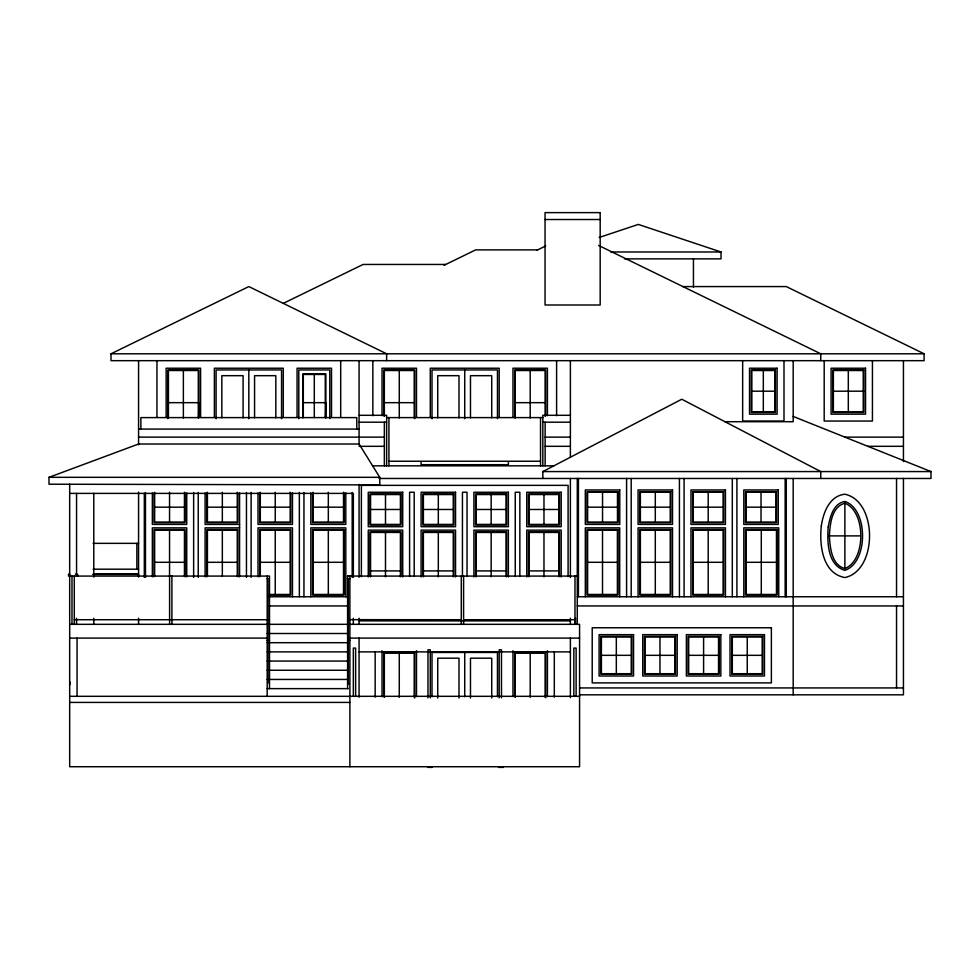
<?xml version="1.0" encoding="UTF-8"?>
<svg xmlns="http://www.w3.org/2000/svg" width="980" height="980" viewBox="0 0 980 980"><rect width="100%" height="100%" fill="white"/><g stroke="black" fill="none" stroke-linecap="round" stroke-linejoin="round"><path stroke-width="1.47" d="M198.609 417.284L198.867 402.67L168.438 402.67M325.544 417.517L325.85 402.67L303.31 402.67M829.362 535.889C830.085 524.325 831.518 506.807 844.87 503.218C866.124 511.401 866.124 560.376 844.87 568.559C831.518 564.982 830.085 547.452 829.362 535.889L860.367 535.889M69.678 685.118L70.021 682.08M542.822 478.473L542.822 471.576L681.786 399.228L820.75 471.576L820.75 478.473M682.938 286.577L786.291 286.577L924.103 353.792L924.103 360.677L111.01 360.677L111.01 353.792L248.834 286.577L386.635 353.792L386.635 360.677M283.281 303.384L363.102 264.453L445.79 264.453M444.038 265.298L475.643 249.888L537.665 249.888M537.052 250.182L545.738 245.943M49 477.321L138.572 444.014L359.072 444.014L379.75 477.321L379.75 484.916L49 484.206L49 477.321L379.75 477.321M599.16 237.479L638.323 224.42L721.011 251.983L721.011 258.867L624.542 258.867M269.5 688.634L269.5 576.081L68.526 576.081L68.526 574.366L69.678 574.255M545.052 219.52L600.177 219.52M610.76 251.983L721.011 251.983M111.01 353.792L924.103 353.792M751.844 391.192L774.812 391.192M833.38 391.192L863.821 391.192M384.344 402.67L414.197 402.67M514.696 402.67L545.125 402.67M359.072 415.3L386.635 415.3L386.635 465.831M570.385 415.3L542.822 415.3L542.822 465.831M386.635 417.603L542.822 417.603M724.955 421.706L793.188 421.706L793.188 360.677M359.072 422.196L386.635 422.196M542.822 422.196L570.385 422.196M138.572 429.081L359.072 429.081M138.572 437.129L384.344 437.129M545.125 437.129L570.385 437.129M844.87 437.129L903.438 437.129M359.072 446.317L384.344 446.317M545.125 446.317L570.385 446.317M867.839 446.317L903.438 446.317M388.938 461.237L540.531 461.237M372.449 465.831L553.859 465.831M542.822 471.576L931 471.576L931 478.473L378.978 478.473M69.678 493.393L353.339 493.393L353.339 577.306M154.656 507.175L184.448 507.175M207.417 507.175L237.27 507.175M260.312 507.175L290.166 507.175M313.135 507.175L343.502 507.175M587.62 507.175L617.474 507.175M640.369 507.175L670.234 507.175M693.277 507.175L723.13 507.175M746.098 507.175L775.964 507.175M370.562 509.478L400.416 509.478M423.385 509.478L453.25 509.478M476.219 509.478L506.072 509.478M529.041 509.478L558.906 509.478M239.573 524.41L205.114 524.41L205.114 492.952M239.573 527.852L205.114 527.852L205.114 576.852M93.149 543.349L138.584 543.349M154.656 562.299L184.448 562.299M207.417 562.299L237.27 562.299M260.312 562.299L290.166 562.299M313.135 562.299L343.502 562.299M587.62 562.299L617.4 562.299M640.369 562.299L670.234 562.299M693.277 562.299L723.13 562.299M746.098 562.299L776.466 562.299M93.149 569.196L138.584 569.196M370.562 570.911L400.416 570.911M423.385 570.911L453.25 570.911M476.219 570.911L506.072 570.911M529.041 570.911L558.906 570.911M93.198 573.998L138.584 573.998M68.526 574.366L69.678 574.366M92.928 574.427L138.572 574.427M347.594 688.634L347.594 576.007L349.885 576.007L349.885 766.728M574.978 575.946L577.281 575.946M347.594 576.081L577.281 576.081M267.197 578.849L268.349 578.849M347.594 578.776L349.885 578.776M269.267 594.456L290.166 594.456L290.166 530.143L260.312 530.143L260.312 576.081M268.594 595.032L290.742 595.032L290.742 529.568L259.737 529.568L259.737 576.767M268.496 596.759L348.353 596.759M577.281 596.759L903.438 596.759M268.728 605.946L348.353 605.946M577.281 605.946L903.438 605.946M347.594 619.654L461.286 619.727M74.284 619.727L268.349 619.727M463.589 619.727L574.978 619.727M347.594 620.683L348.745 620.683M359.072 620.879L570.385 620.879M69.678 624.321L579.572 624.321L579.572 766.728L69.678 766.728L69.678 484.206M267.197 633.509L348.353 633.509M69.678 638.102L267.197 638.102M349.885 638.102L579.572 638.102M347.594 640.32L349.885 640.32M267.197 640.393L269.5 640.393M267.197 642.696L348.353 642.696M347.594 643.088L348.745 643.088M267.197 651.884L348.353 651.884M359.072 651.884L570.385 651.884M601.402 655.326L631.255 655.326M645.036 655.326L674.902 655.326M688.683 655.326L718.536 655.326M732.317 655.326L762.183 655.326M267.197 661.071L348.353 661.071M267.197 670.259L348.353 670.259M267.197 679.446L348.353 679.446M347.594 683.967L348.745 683.967M579.572 687.936L903.438 687.936M267.197 688.634L348.353 688.634M579.572 694.82L903.438 694.82L903.438 478.387M69.678 696.314L579.572 696.314M69.678 702.415L349.885 702.415M427.623 767.377L432.217 767.377M498.514 767.377L503.426 767.377M75.411 574.145L77.714 574.366L77.714 576.081M793.188 416.451L931 471.576M598.596 245.441L820.75 353.792L820.75 360.677M903.438 360.677L903.438 461.58M896.541 478.473L896.541 596.759M896.541 605.946L896.541 687.936M872.433 360.677L872.433 421.045L824.192 421.045L824.192 360.677M848.313 370.514L848.313 411.857M844.87 503.218L844.87 568.559M793.188 478.473L793.188 694.82M786.291 478.473L786.291 596.759M785.152 478.473L785.152 596.759M784 360.677L784 421.045L742.656 421.045L742.656 360.677M778.757 596.759L778.757 527.852L743.808 527.852L743.808 596.759M763.322 370.514L763.322 411.857M761.289 530.143L761.289 594.456M761.031 492.254L761.031 522.107M747.25 636.951L747.25 673.701M736.911 478.473L736.911 596.759M732.317 478.473L732.317 596.759M725.433 596.759L725.433 527.852L690.973 527.852L690.973 596.759M708.197 492.254L708.197 522.107M708.197 529.568L708.197 594.456M703.603 636.951L703.603 673.701M693.448 258.867L693.448 287.263M684.089 478.473L684.089 596.759M679.422 478.473L679.422 596.759M672.525 596.759L672.525 527.852L638.078 527.852L638.078 596.759M659.969 636.951L659.969 673.701M655.302 492.254L655.302 522.107M655.302 530.143L655.302 594.456M631.181 478.473L631.181 596.759M626.588 478.473L626.588 596.759M619.703 596.759L619.703 527.852L585.317 527.852L585.317 596.759M616.322 636.951L616.322 673.701M602.541 492.254L602.541 522.107M602.516 530.143L602.516 594.456M578.433 478.473L578.433 596.759M577.281 478.473L577.281 624.321M576.13 696.314L576.13 648.074L573.839 648.074L573.839 696.314M575.493 618.196L575.493 624.321M574.978 576.081L574.978 624.321M570.385 360.677L570.385 457.231M570.385 478.473L570.385 577.477M570.385 618.196L570.385 624.321M570.385 638.102L570.385 697.576M568.094 576.681L568.094 485.357L361.375 485.357L361.375 576.681M561.197 576.963L561.197 530.143L526.75 530.143L526.75 576.963M559.482 576.277L559.482 531.87L528.477 531.87L528.477 576.277M558.906 576.84L558.906 532.446L529.041 532.446L529.041 576.84M556.603 360.677L556.603 415.716M554.312 651.737L554.312 697.172M547.416 415.692L547.416 368.223L512.969 368.223L512.969 417.223M547.416 650.732L547.416 696.584M545.701 415.606L545.701 369.938L514.696 369.938L514.696 417.554M545.701 697.723L545.701 652.46L514.696 652.46L514.696 696.621M545.125 416.451L545.125 370.514L515.26 370.514L515.26 417.982M545.125 422.196L545.125 465.831M545.125 697.356L545.125 653.035L515.26 653.035L515.26 697.356M543.974 494.545L543.974 524.41M543.974 532.446L543.974 576.84M540.531 417.603L540.531 465.831M530.192 370.514L530.192 417.982M530.192 653.035L530.192 697.356M519.853 576.473L519.853 492.254L515.26 492.254L515.26 576.473M512.969 650.732L512.969 696.584M508.375 461.629L508.375 464.692L421.094 464.692L421.094 461.629M508.375 576.963L508.375 530.143L473.916 530.143L473.916 576.963M506.648 576.277L506.648 531.87L475.643 531.87L475.643 576.277M506.072 576.84L506.072 532.446L476.219 532.446L476.219 576.84M501.478 697.821L501.478 649.801L499.188 649.801L499.188 697.821M499.188 417.223L499.188 368.223L430.281 368.223L430.281 417.223M497.46 418.73L497.46 369.938L432.009 369.938L432.009 418.73M497.46 696.707L497.46 652.46L432.009 652.46L432.009 696.707M491.727 417.811L491.727 375.683L470.474 375.683L470.474 417.811M491.727 698.005L491.727 658.192L470.474 658.192L470.474 698.005M491.152 494.545L491.152 524.41M491.152 532.446L491.152 576.84M467.031 576.473L467.031 492.254L462.438 492.254L462.438 576.473M464.728 369.938L464.728 418.73M464.728 652.46L464.728 696.707M463.589 576.081L463.589 624.321M461.286 576.081L461.286 624.321M458.995 417.811L458.995 375.683L437.741 375.683L437.741 417.811M458.995 698.005L458.995 658.192L437.741 658.192L437.741 698.005M455.541 576.963L455.541 530.143L421.094 530.143L421.094 576.963M453.826 576.277L453.826 531.87L422.821 531.87L422.821 576.277M453.25 576.84L453.25 532.446L423.385 532.446L423.385 576.84M438.317 494.545L438.317 524.41M438.317 532.446L438.317 576.84M430.281 697.821L430.281 649.801L427.978 649.801L427.978 697.821M416.5 417.223L416.5 368.223L382.041 368.223L382.041 415.692M416.5 650.732L416.5 696.584M414.773 418.656L414.773 369.938L383.768 369.938L383.768 415.606M414.773 697.968L414.773 652.46L383.768 652.46L383.768 696.621M414.197 417.982L414.197 370.514L384.344 370.514L384.344 416.451M414.197 576.473L414.197 492.254L409.603 492.254L409.603 576.473M414.197 697.356L414.197 653.035L384.344 653.035L384.344 697.356M402.719 576.963L402.719 530.143L368.26 530.143L368.26 576.963M400.991 576.277L400.991 531.87L369.987 531.87L369.987 576.277M400.416 576.84L400.416 532.446L370.562 532.446L370.562 576.84M399.276 370.514L399.276 417.982M399.276 653.035L399.276 697.356M388.938 417.603L388.938 465.831M385.495 494.545L385.495 524.41M385.495 532.446L385.495 576.84M384.344 422.196L384.344 465.831M382.041 650.732L382.041 696.584M375.156 651.737L375.156 697.172M372.853 360.677L372.853 415.716M359.072 360.677L359.072 444.785M359.072 484.439L359.072 577.343M359.072 618.196L359.072 624.321M359.072 638.102L359.072 697.209M356.781 429.081L356.781 417.603L140.875 417.603L140.875 429.081M355.63 696.314L355.63 648.074L353.339 648.074L353.339 696.314M353.339 618.233L353.339 624.321M352.188 492.487L352.188 577.416M348.317 580.135L348.317 683.232M345.805 492.952L345.805 524.41L310.844 524.41L310.844 492.952M345.805 596.759L345.805 527.852L310.844 527.852L310.844 596.759M344.078 493.148L344.078 522.683L312.571 522.683L312.571 493.148M343.502 492.254L343.502 522.107L313.135 522.107L313.135 492.254M340.697 360.677L340.697 417.247M331.51 417.223L331.51 368.223L297.062 368.223L297.062 417.223M329.795 418.656L329.795 369.938L298.79 369.938L298.79 418.656M328.325 492.254L328.325 522.107M328.325 530.143L328.325 594.456M325.85 417.823L325.85 373.895L302.734 373.895L302.734 417.823M325.274 417.517L325.274 374.458L303.31 374.458L303.31 417.517M314.286 374.458L314.286 417.517M303.947 492.487L303.947 596.759M299.353 492.487L299.353 596.759M292.469 492.952L292.469 524.41L258.01 524.41L258.01 492.952M292.469 596.759L292.469 527.852L258.01 527.852L258.01 576.852M290.742 493.148L290.742 522.683L259.737 522.683L259.737 493.148M290.166 492.254L290.166 522.107L260.312 522.107L260.312 492.254M283.281 417.223L283.281 368.223L214.375 368.223L214.375 417.223M281.554 418.73L281.554 369.938L216.102 369.938L216.102 418.73M275.821 417.811L275.821 375.683L254.567 375.683L254.567 417.811M275.245 492.254L275.245 522.107M275.245 530.143L275.245 594.456M267.92 580.209L267.92 683.305M267.197 576.081L267.197 696.314M251.125 492.487L251.125 577.416M248.822 369.938L248.822 418.73M246.458 492.487L246.458 577.416M243.089 417.811L243.089 375.683L221.835 375.683L221.835 417.811M239.573 492.952L239.573 576.852M237.846 493.148L237.846 522.683L206.841 522.683L206.841 493.148M237.846 576.767L237.846 529.568L206.841 529.568L206.841 576.767M237.27 492.254L237.27 522.107L207.417 522.107L207.417 492.254M237.27 576.081L237.27 530.143L207.417 530.143L207.417 576.081M222.338 492.254L222.338 522.107M222.338 530.143L222.338 576.081M200.594 417.223L200.594 368.223L166.147 368.223L166.147 417.223M198.867 417.554L198.867 369.938L167.862 369.938L167.862 418.656M198.291 417.982L198.291 370.514L168.438 370.514L168.438 417.982M198.23 492.487L198.23 577.416M193.636 492.487L193.636 577.416M186.739 492.952L186.739 524.41L152.353 524.41L152.353 492.952M186.739 576.852L186.739 527.852L152.353 527.852L152.353 576.852M185.024 493.148L185.024 522.683L154.081 522.683L154.081 493.148M185.024 576.767L185.024 529.568L154.081 529.568L154.081 576.767M184.448 492.254L184.448 522.107L154.656 522.107L154.656 492.254M184.448 576.081L184.448 530.143L154.656 530.143L154.656 576.081M183.37 370.514L183.37 417.982M171.892 624.321L171.892 575.811L169.601 575.811L169.601 624.321M169.552 492.254L169.552 522.107M169.552 530.143L169.552 576.081M156.959 360.677L156.959 417.247M145.469 492.487L145.469 577.416M144.317 493.393L144.317 577.306M138.572 360.677L138.572 444.785M138.572 492.07L138.572 577.122M138.572 618.196L138.572 624.321M136.857 543.349L136.857 569.196M93.786 493.393L93.786 577.122M93.786 618.233L93.786 624.321M77.065 638.102L77.065 696.314M76.562 493.393L76.562 576.081M76.562 618.294L76.562 624.321M74.284 576.007L74.284 624.321M71.993 576.081L71.981 624.321M821.301 526.027C819.268 544.77 822.342 573.471 844.87 577.551C877.762 570.679 877.762 501.099 844.87 494.226C829.435 495.807 823.2 512.724 821.301 526.027M828.223 526.971C827.059 541.866 827.549 565.338 844.87 570.348C868.439 562.557 868.439 509.22 844.87 501.442C833.282 503.365 829.986 517.146 828.223 526.971M600.177 212.623L545.052 212.623L545.052 305L600.177 305L600.177 212.623M777.103 368.223L749.541 368.223L749.541 414.16L777.103 414.16L777.103 368.223M865.536 368.223L831.089 368.223L831.089 414.16L865.536 414.16L865.536 368.223M775.388 369.938L751.268 369.938L751.268 412.433L775.388 412.433L775.388 369.938M863.821 369.938L832.804 369.938L832.804 412.433L863.821 412.433L863.821 369.938M774.812 370.514L751.844 370.514L751.844 411.857L774.812 411.857L774.812 370.514M863.245 370.514L833.38 370.514L833.38 411.857L863.245 411.857L863.245 370.514M619.777 489.951L585.317 489.951L585.317 524.41L619.777 524.41L619.777 489.951M672.525 489.951L638.078 489.951L638.078 524.41L672.525 524.41L672.525 489.951M725.433 489.951L690.973 489.951L690.973 524.41L725.433 524.41L725.433 489.951M778.255 489.951L743.808 489.951L743.808 524.41L778.255 524.41L778.255 489.951M618.049 491.678L587.045 491.678L587.045 522.683L618.049 522.683L618.049 491.678M670.81 491.678L639.805 491.678L639.805 522.683L670.81 522.683L670.81 491.678M723.706 491.678L692.701 491.678L692.701 522.683L723.706 522.683L723.706 491.678M776.54 491.678L745.523 491.678L745.523 522.683L776.54 522.683L776.54 491.678M402.719 492.254L368.26 492.254L368.26 526.701L402.719 526.701L402.719 492.254M455.541 492.254L421.094 492.254L421.094 526.701L455.541 526.701L455.541 492.254M508.375 492.254L473.916 492.254L473.916 526.701L508.375 526.701L508.375 492.254M561.197 492.254L526.75 492.254L526.75 526.701L561.197 526.701L561.197 492.254M617.474 492.254L587.62 492.254L587.62 522.107L617.474 522.107L617.474 492.254M670.234 492.254L640.369 492.254L640.369 522.107L670.234 522.107L670.234 492.254M723.13 492.254L693.277 492.254L693.277 522.107L723.13 522.107L723.13 492.254M775.964 492.254L746.098 492.254L746.098 522.107L775.964 522.107L775.964 492.254M400.991 493.969L369.987 493.969L369.987 524.974L400.991 524.974L400.991 493.969M453.826 493.969L422.821 493.969L422.821 524.974L453.826 524.974L453.826 493.969M506.648 493.969L475.643 493.969L475.643 524.974L506.648 524.974L506.648 493.969M559.482 493.969L528.477 493.969L528.477 524.974L559.482 524.974L559.482 493.969M400.416 494.545L370.562 494.545L370.562 524.41L400.416 524.41L400.416 494.545M453.25 494.545L423.385 494.545L423.385 524.41L453.25 524.41L453.25 494.545M506.072 494.545L476.219 494.545L476.219 524.41L506.072 524.41L506.072 494.545M558.906 494.545L529.041 494.545L529.041 524.41L558.906 524.41L558.906 494.545M344.078 529.568L312.571 529.568L312.571 595.032L344.078 595.032L344.078 529.568M617.976 529.568L587.045 529.568L587.045 595.032L617.976 595.032L617.976 529.568M670.81 529.568L639.805 529.568L639.805 595.032L670.81 595.032L670.81 529.568M723.706 529.568L692.701 529.568L692.701 595.032L723.706 595.032L723.706 529.568M777.042 529.568L745.523 529.568L745.523 595.032L777.042 595.032L777.042 529.568M343.502 530.143L313.135 530.143L313.135 594.456L343.502 594.456L343.502 530.143M617.4 530.143L587.62 530.143L587.62 594.456L617.4 594.456L617.4 530.143M670.234 530.143L640.369 530.143L640.369 594.456L670.234 594.456L670.234 530.143M723.13 530.143L693.277 530.143L693.277 594.456L723.13 594.456L723.13 530.143M776.466 530.143L746.098 530.143L746.098 594.456L776.466 594.456L776.466 530.143M771.37 627.764L592.214 627.764L592.214 682.889L771.37 682.889L771.37 627.764M633.558 634.66L599.099 634.66L599.099 676.004L633.558 676.004L633.558 634.66M677.192 634.66L642.745 634.66L642.745 676.004L677.192 676.004L677.192 634.66M720.839 634.66L686.38 634.66L686.38 676.004L720.839 676.004L720.839 634.66M764.473 634.66L730.027 634.66L730.027 676.004L764.473 676.004L764.473 634.66M631.831 636.375L600.826 636.375L600.826 674.277L631.831 674.277L631.831 636.375M675.477 636.375L644.46 636.375L644.46 674.277L675.477 674.277L675.477 636.375M719.112 636.375L688.107 636.375L688.107 674.277L719.112 674.277L719.112 636.375M762.759 636.375L731.742 636.375L731.742 674.277L762.759 674.277L762.759 636.375M631.255 636.951L601.402 636.951L601.402 673.701L631.255 673.701L631.255 636.951M674.902 636.951L645.036 636.951L645.036 673.701L674.902 673.701L674.902 636.951M718.536 636.951L688.683 636.951L688.683 673.701L718.536 673.701L718.536 636.951M762.183 636.951L732.317 636.951L732.317 673.701L762.183 673.701L762.183 636.951"/></g></svg>
